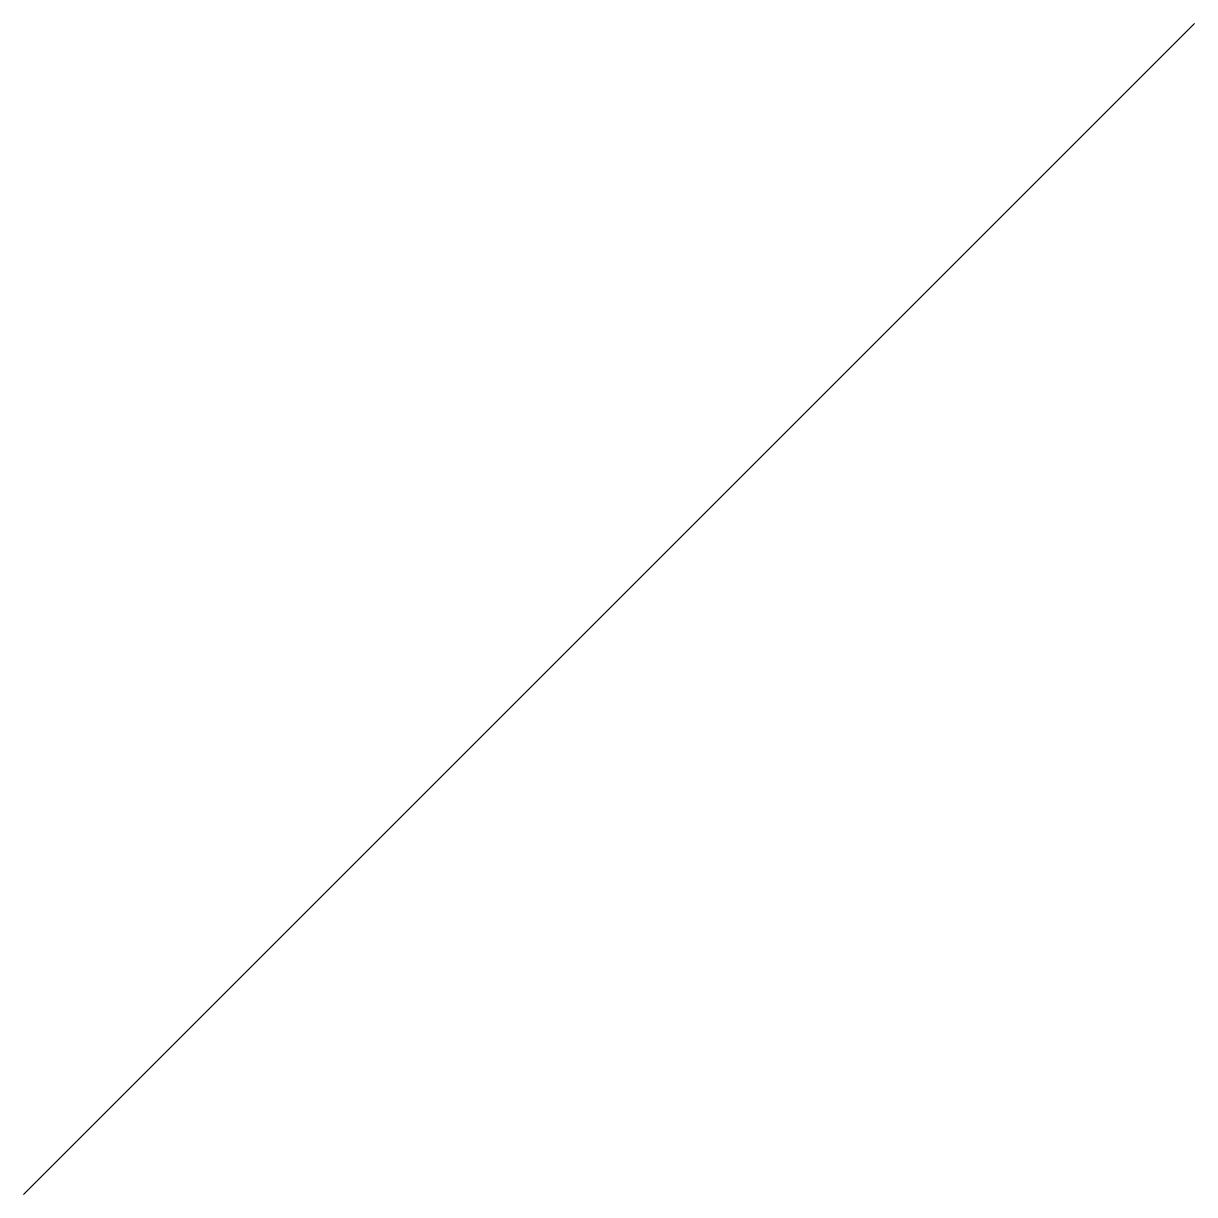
# Model space of a CAD drawing. Extents: x 0 to 100, y 0 to 100.
import ezdxf

# ---------------------------------------------------------------- set-up
doc = ezdxf.new("R2010")
doc.units = 0
doc.layers.add('RedLayer', color=1, linetype='Continuous')

msp = doc.modelspace()

# ---------------------------------------------------------------- linework, layer by layer
at = {"layer": 'RedLayer'}
msp.add_line((0, 0), (100, 100), dxfattribs=at)

doc.saveas('drawing.dxf')
